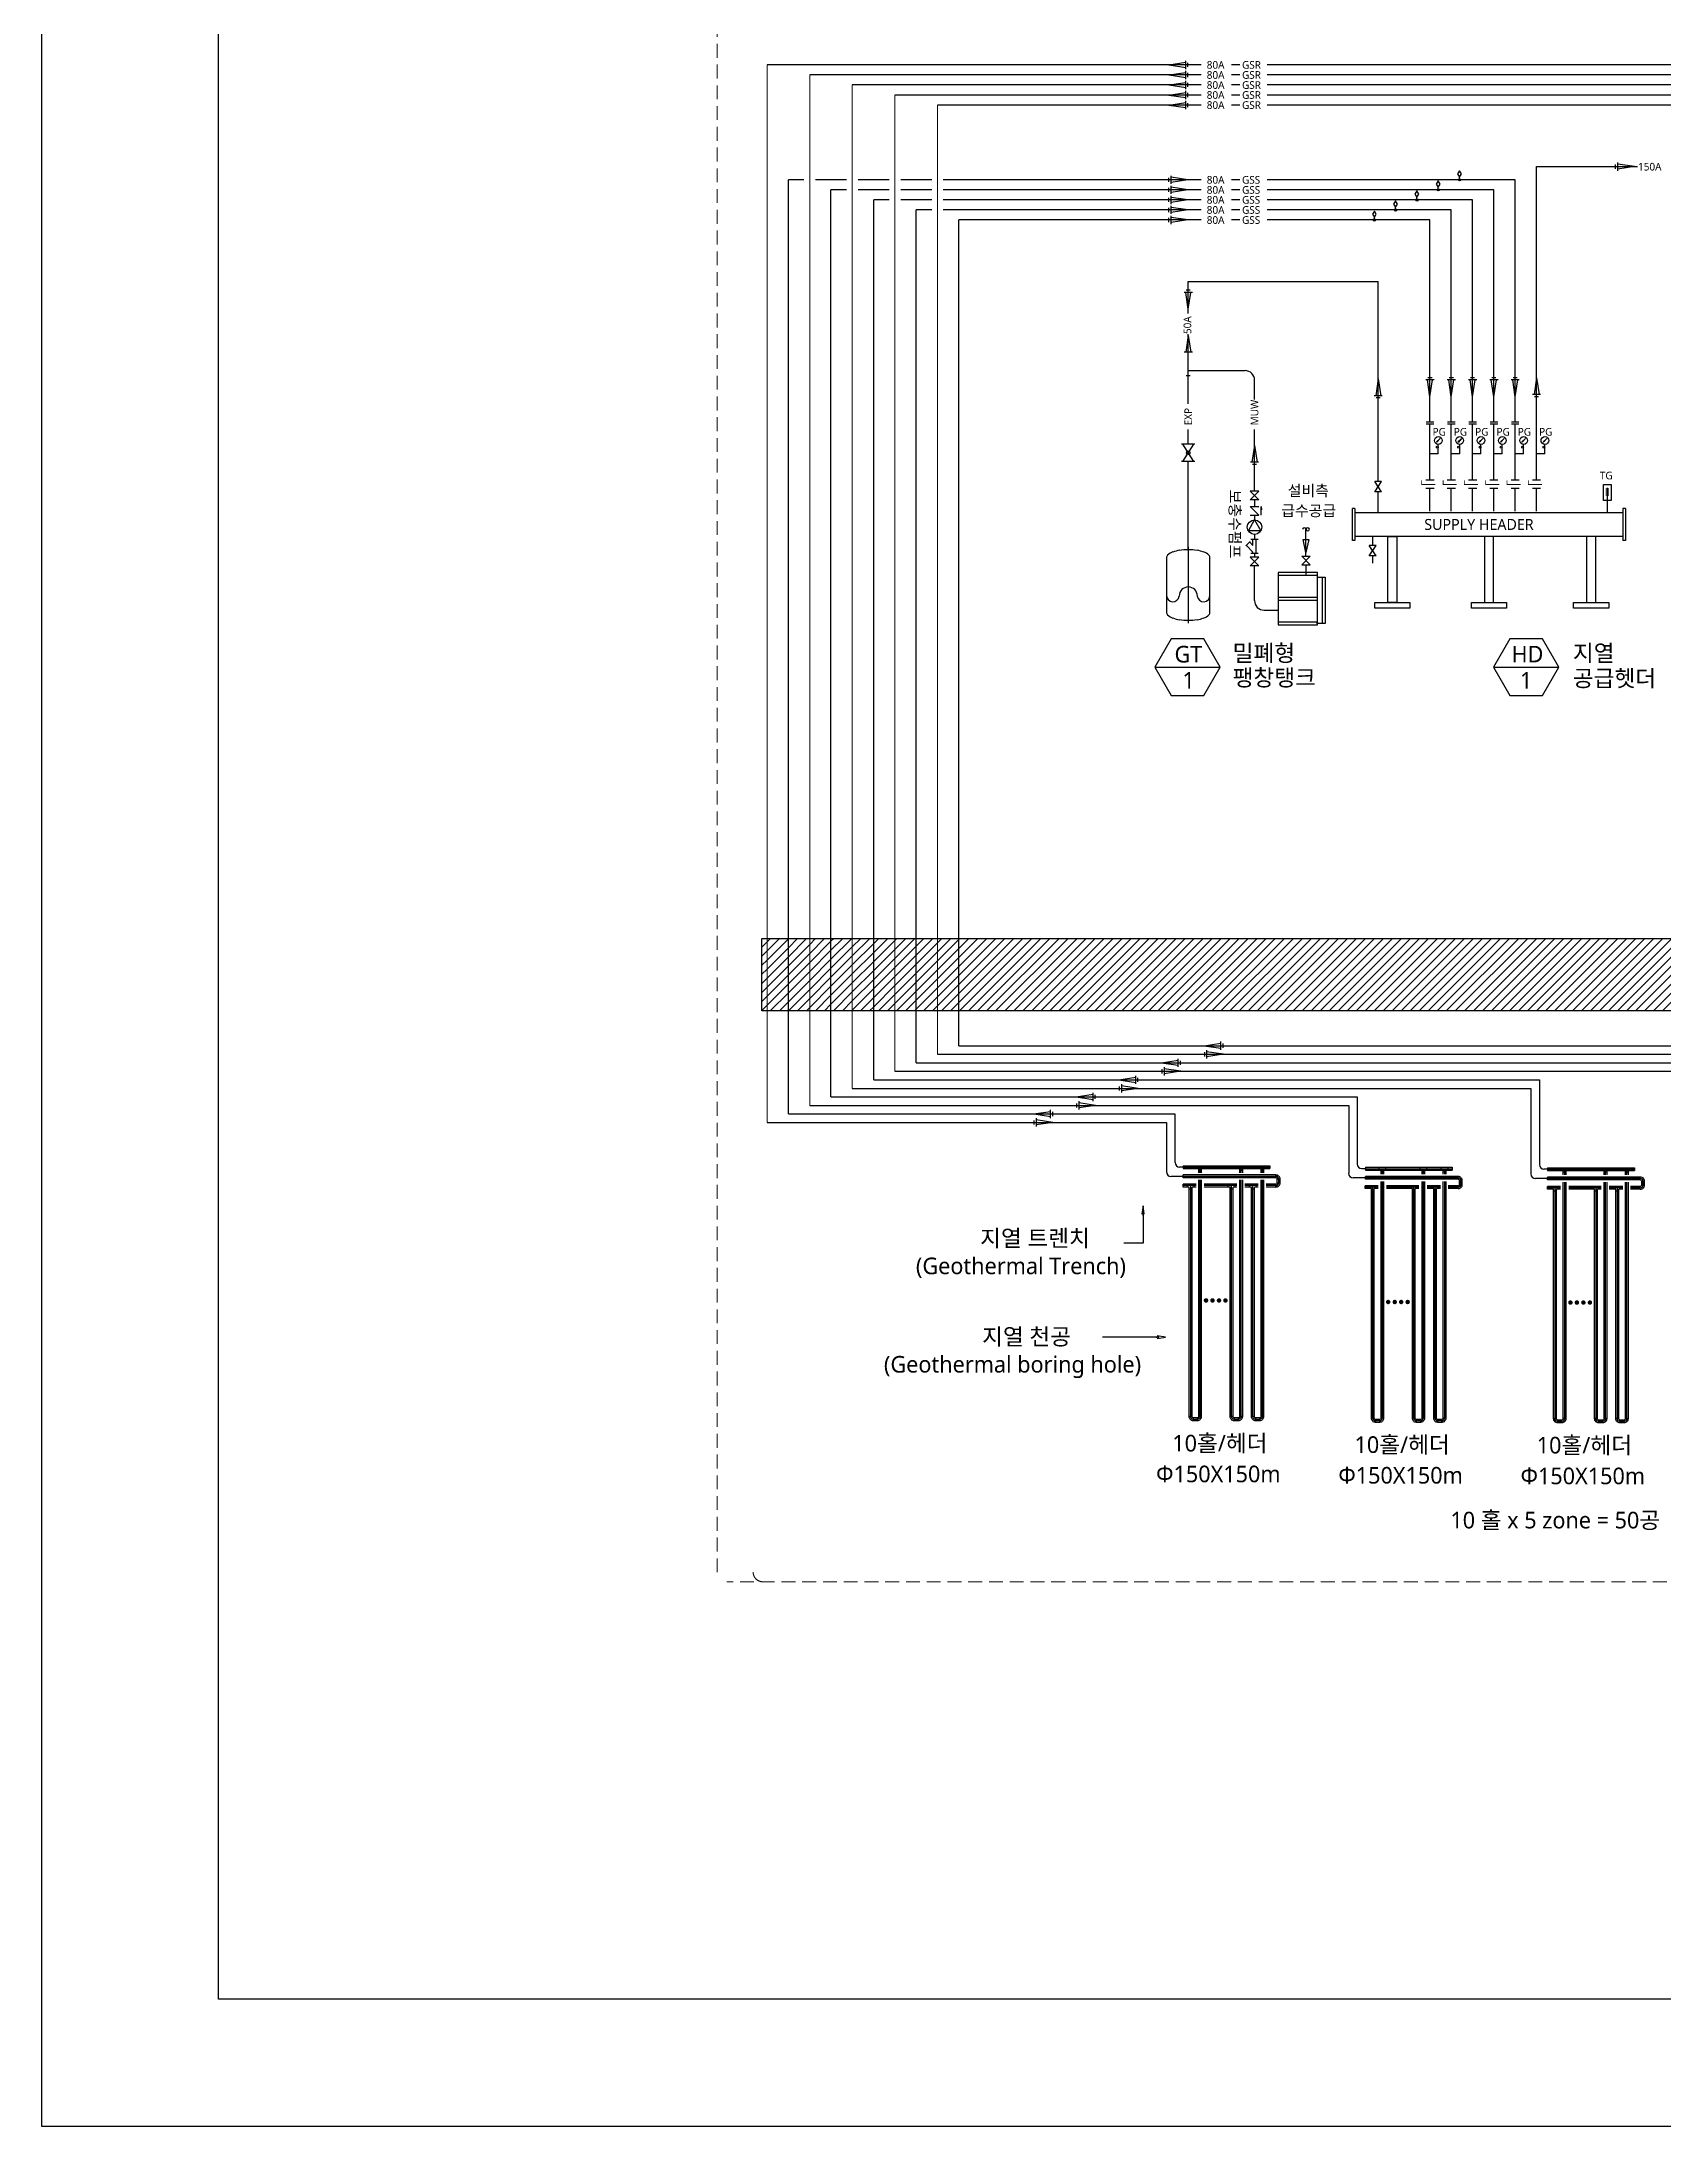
# Model space of a CAD drawing. Extents: x 1313754 to 1355799, y -3721404 to -3691707.
# Drawn here: x 1313754 to 1328409, y -3721404 to -3702564 of the extents above; entities that cross this region are included whole.
import ezdxf
from ezdxf.enums import TextEntityAlignment as Align

# ---------------------------------------------------------------- set-up
doc = ezdxf.new("R2010")
doc.units = 0
doc.header["$LTSCALE"] = 500
doc.linetypes.add('HIDDEN', pattern=[0.375, 0.25, -0.125])
doc.layers.get('0').update_dxf_attribs({"linetype": 'CONTINUOUS'})
doc.layers.add('AM_8', color=5, linetype='CONTINUOUS', lineweight=25)
doc.layers.add('GWR', color=6, linetype='CONTINUOUS')
doc.layers.add('지열', color=255, linetype='CONTINUOUS')
doc.styles.add('본문', font='malgun.ttf')
pattern_1 = [(45, (-11042172.757, -4819663.39), (-40.7293506, 40.7293506), [])]

msp = doc.modelspace()

# ---------------------------------------------------------------- hatches: boundary and pattern name
at = {"layer": 'AM_8', "ltscale": 0.5}
h = msp.add_hatch(dxfattribs=at)
h.set_pattern_fill('ANSI31', color=1, scale=18.141732, style=0)
h.set_pattern_definition(pattern_1)
h.paths.add_polyline_path([(1320310, -3711323), (1320310, -3710669), (1320262, -3710669), (1320262, -3711323)])
h = msp.add_hatch(dxfattribs=at)
h.set_pattern_fill('ANSI31', color=1, scale=18.141732, style=0)
h.set_pattern_definition(pattern_1)
h.paths.add_polyline_path([(1320502, -3710669), (1320310, -3710669), (1320310, -3711323), (1320502, -3711323)])
h = msp.add_hatch(dxfattribs=at)
h.set_pattern_fill('ANSI31', color=1, scale=18.141732, style=0)
h.set_pattern_definition(pattern_1)
h.paths.add_polyline_path([(1320502, -3711323), (1320695, -3711323), (1320695, -3710669), (1320502, -3710669), (1320502, -3710915)])
h = msp.add_hatch(dxfattribs=at)
h.set_pattern_fill('ANSI31', color=1, scale=18.141732, style=0)
h.set_pattern_definition(pattern_1)
h.paths.add_polyline_path([(1320695, -3711323), (1320887, -3711323), (1320887, -3710669), (1320695, -3710669), (1320695, -3711022)])
h = msp.add_hatch(dxfattribs=at)
h.set_pattern_fill('ANSI31', color=1, scale=18.141732, style=0)
h.set_pattern_definition(pattern_1)
h.paths.add_polyline_path([(1320887, -3711323), (1321080, -3711323), (1321080, -3710669), (1320887, -3710669), (1320887, -3710933)])
h = msp.add_hatch(dxfattribs=at)
h.set_pattern_fill('ANSI31', color=1, scale=18.141732, style=0)
h.set_pattern_definition(pattern_1)
h.paths.add_polyline_path([(1321273, -3710669), (1321080, -3710669), (1321080, -3711323), (1321273, -3711323), (1321273, -3711094)])
h = msp.add_hatch(dxfattribs=at)
h.set_pattern_fill('ANSI31', color=1, scale=18.141732, style=0)
h.set_pattern_definition(pattern_1)
h.paths.add_polyline_path([(1321273, -3711323), (1321465, -3711323), (1321465, -3710669), (1321273, -3710669), (1321273, -3710843)])
h = msp.add_hatch(dxfattribs=at)
h.set_pattern_fill('ANSI31', color=1, scale=18.141732, style=0)
h.set_pattern_definition(pattern_1)
h.paths.add_polyline_path([(1321658, -3711323), (1321658, -3710669), (1321465, -3710669), (1321465, -3711323)])
h = msp.add_hatch(dxfattribs=at)
h.set_pattern_fill('ANSI31', color=1, scale=18.141732, style=0)
h.set_pattern_definition(pattern_1)
h.paths.add_polyline_path([(1321658, -3711323), (1321850, -3711323), (1321850, -3710669), (1321658, -3710669), (1321658, -3711049)])
h = msp.add_hatch(dxfattribs=at)
h.set_pattern_fill('ANSI31', color=1, scale=18.141732, style=0)
h.set_pattern_definition(pattern_1)
h.paths.add_polyline_path([(1322043, -3710669), (1321850, -3710669), (1321850, -3711323), (1322043, -3711323), (1322043, -3711022)])
h = msp.add_hatch(dxfattribs=at)
h.set_pattern_fill('ANSI31', color=1, scale=18.141732, style=0)
h.set_pattern_definition(pattern_1)
h.paths.add_polyline_path([(1333643, -3710669), (1322043, -3710669), (1322043, -3711323), (1333643, -3711323)])
at = {"layer": '지열'}
h = msp.add_hatch(color=1, dxfattribs=at)
edge = h.paths.add_edge_path()
edge.add_arc((1326376, -3703903), 9.95, 0, 360)
h = msp.add_hatch(color=1, dxfattribs=at)
edge = h.paths.add_edge_path()
edge.add_arc((1326568, -3703812), 9.95, 0, 360)
h = msp.add_hatch(color=1, dxfattribs=at)
edge = h.paths.add_edge_path()
edge.add_arc((1325990, -3704084), 9.95, 0, 360)
h = msp.add_hatch(color=1, dxfattribs=at)
edge = h.paths.add_edge_path()
edge.add_arc((1326183, -3703994), 9.95, 0, 360)
h = msp.add_hatch(color=1, dxfattribs=at)
edge = h.paths.add_edge_path()
edge.add_arc((1325798, -3704175), 9.95, 0, 360)

# ---------------------------------------------------------------- linework, layer by layer
at = {"ltscale": 2}
for points in [[(1313754, -3691707), (1355799, -3691707), (1355799, -3721404), (1313754, -3721404)], [(1315352, -3692759), (1354698, -3692759), (1354698, -3720256), (1315352, -3720256)]]:
    msp.add_lwpolyline(points, close=True, dxfattribs=at)
at = {"layer": 'GWR', "color": 1, "ltscale": 0.5}
msp.add_lwpolyline([(1320262, -3710669), (1333643, -3710669), (1333643, -3711323), (1320262, -3711323)], close=True, dxfattribs=at)
at = {"layer": '지열', "color": 1, "linetype": 'HIDDEN', "lineweight": 9}
for p, q in [((1319859, -3716396), (1319859, -3701334)), ((1339128, -3716482), (1319945, -3716482))]:
    msp.add_line(p, q, dxfattribs=at)
at = {"layer": '지열', "color": 1, "lineweight": 9}
for p, q in [((1320310, -3712331), (1320310, -3702773)), ((1324583, -3702773), (1324507, -3702773)), ((1320695, -3712177), (1320695, -3702864)), ((1321080, -3712023), (1321080, -3702955)), ((1324507, -3702864), (1324583, -3702864)), ((1324583, -3702955), (1324507, -3702955)), ((1321465, -3711869), (1321465, -3703046)), ((1321850, -3711715), (1321850, -3703136)), ((1324583, -3703046), (1324507, -3703046)), ((1324507, -3703136), (1324583, -3703136))]:
    msp.add_line(p, q, dxfattribs=at)
at = {"layer": '지열', "color": 1}
for p, q in [((1323955, -3702773), (1320310, -3702773)), ((1323941, -3702773), (1324093, -3702750)), ((1323941, -3702773), (1324093, -3702796)), ((1324234, -3702773), (1323955, -3702773)), ((1324093, -3702811), (1324093, -3702736)), ((1324113, -3702792), (1324113, -3702755)), ((1324583, -3702773), (1324507, -3702773)), ((1329964, -3702773), (1324830, -3702773)), ((1323955, -3702864), (1320695, -3702864)), ((1323955, -3702955), (1321080, -3702955)), ((1323941, -3702864), (1324093, -3702841)), ((1323941, -3702864), (1324093, -3702887)), ((1323941, -3702955), (1324093, -3702932)), ((1323941, -3702955), (1324093, -3702978)), ((1324234, -3702864), (1323955, -3702864)), ((1324234, -3702955), (1323955, -3702955)), ((1324093, -3702901), (1324093, -3702827)), ((1324093, -3702992), (1324093, -3702918)), ((1324113, -3702883), (1324113, -3702846)), ((1324113, -3702973), (1324113, -3702936)), ((1324583, -3702864), (1324507, -3702864)), ((1324583, -3702955), (1324507, -3702955)), ((1329771, -3702864), (1324830, -3702864)), ((1329578, -3702955), (1324830, -3702955)), ((1323955, -3703046), (1321465, -3703046)), ((1323955, -3703136), (1321850, -3703136)), ((1323941, -3703046), (1324093, -3703023)), ((1323941, -3703046), (1324093, -3703069)), ((1323941, -3703136), (1324093, -3703113)), ((1323941, -3703136), (1324093, -3703159)), ((1324234, -3703046), (1323955, -3703046)), ((1324234, -3703136), (1323955, -3703136)), ((1324093, -3703083), (1324093, -3703008)), ((1324093, -3703173), (1324093, -3703099)), ((1324113, -3703064), (1324113, -3703027)), ((1324113, -3703155), (1324113, -3703118)), ((1324583, -3703046), (1324507, -3703046)), ((1324583, -3703136), (1324507, -3703136)), ((1329386, -3703046), (1324830, -3703046)), ((1329193, -3703136), (1324830, -3703136)), ((1326568, -3703731), (1326550, -3703759)), ((1326586, -3703759), (1326568, -3703731)), ((1327264, -3706000), (1327264, -3703693)), ((1327264, -3703693), (1328175, -3703693)), ((1327977, -3703712), (1327977, -3703674)), ((1327997, -3703730), (1327997, -3703656)), ((1328149, -3703693), (1327997, -3703670)), ((1328149, -3703693), (1327997, -3703716)), ((1320502, -3712254), (1320502, -3703812)), ((1320643, -3703812), (1320502, -3703812)), ((1321028, -3703812), (1320747, -3703812)), ((1320887, -3712100), (1320887, -3703903)), ((1321028, -3703903), (1320887, -3703903)), ((1321414, -3703812), (1321132, -3703812)), ((1321414, -3703903), (1321132, -3703903)), ((1321799, -3703812), (1321517, -3703812)), ((1321799, -3703903), (1321517, -3703903)), ((1322184, -3703812), (1321902, -3703812)), ((1322184, -3703903), (1321902, -3703903)), ((1323703, -3703812), (1322184, -3703812)), ((1323703, -3703903), (1322184, -3703903)), ((1323955, -3703812), (1323703, -3703812)), ((1323955, -3703903), (1323703, -3703903)), ((1323941, -3703831), (1323941, -3703793)), ((1323941, -3703921), (1323941, -3703884)), ((1324234, -3703812), (1323955, -3703812)), ((1324234, -3703903), (1323955, -3703903)), ((1323961, -3703849), (1323961, -3703775)), ((1324113, -3703812), (1323961, -3703789)), ((1324113, -3703812), (1323961, -3703835)), ((1323961, -3703940), (1323961, -3703866)), ((1324113, -3703903), (1323961, -3703880)), ((1324113, -3703903), (1323961, -3703926)), ((1324583, -3703812), (1324507, -3703812)), ((1324583, -3703812), (1324507, -3703812)), ((1324583, -3703903), (1324507, -3703903)), ((1324583, -3703903), (1324507, -3703903)), ((1327071, -3703812), (1324830, -3703812)), ((1326878, -3703903), (1324830, -3703903)), ((1326183, -3703912), (1326165, -3703941)), ((1326201, -3703941), (1326183, -3703912)), ((1326376, -3703822), (1326358, -3703850)), ((1326358, -3703850), (1326376, -3703878)), ((1326393, -3703850), (1326376, -3703822)), ((1326376, -3703878), (1326393, -3703850)), ((1326376, -3703903), (1326376, -3703878)), ((1326550, -3703759), (1326568, -3703788)), ((1326568, -3703788), (1326586, -3703759)), ((1326568, -3703812), (1326568, -3703788)), ((1326878, -3706000), (1326878, -3703903)), ((1327071, -3706000), (1327071, -3703812)), ((1321273, -3711946), (1321273, -3703994)), ((1321414, -3703994), (1321273, -3703994)), ((1321799, -3703994), (1321517, -3703994)), ((1321658, -3711792), (1321658, -3704084)), ((1321799, -3704084), (1321658, -3704084)), ((1322184, -3703994), (1321902, -3703994)), ((1322184, -3704084), (1321902, -3704084)), ((1323703, -3703994), (1322184, -3703994)), ((1323703, -3704084), (1322184, -3704084)), ((1323955, -3703994), (1323703, -3703994)), ((1323955, -3704084), (1323703, -3704084)), ((1323941, -3704012), (1323941, -3703975)), ((1323941, -3704103), (1323941, -3704066)), ((1324234, -3703994), (1323955, -3703994)), ((1324234, -3704084), (1323955, -3704084)), ((1323961, -3704031), (1323961, -3703956)), ((1324113, -3703994), (1323961, -3703971)), ((1324113, -3703994), (1323961, -3704017)), ((1323961, -3704121), (1323961, -3704047)), ((1324113, -3704084), (1323961, -3704061)), ((1324113, -3704084), (1323961, -3704107)), ((1324583, -3703994), (1324507, -3703994)), ((1324583, -3703994), (1324507, -3703994)), ((1324583, -3704084), (1324507, -3704084)), ((1324583, -3704084), (1324507, -3704084)), ((1326686, -3703994), (1324830, -3703994)), ((1326493, -3704084), (1324830, -3704084)), ((1325798, -3704094), (1325780, -3704122)), ((1325780, -3704122), (1325798, -3704150)), ((1325815, -3704122), (1325798, -3704094)), ((1325798, -3704150), (1325815, -3704122)), ((1325990, -3704003), (1325972, -3704031)), ((1325972, -3704031), (1325990, -3704060)), ((1326008, -3704031), (1325990, -3704003)), ((1325990, -3704060), (1326008, -3704031)), ((1325990, -3704084), (1325990, -3704060)), ((1326165, -3703941), (1326183, -3703969)), ((1326183, -3703969), (1326201, -3703941)), ((1326183, -3703994), (1326183, -3703969)), ((1326493, -3706000), (1326493, -3704084)), ((1326686, -3706000), (1326686, -3703994)), ((1322184, -3704175), (1322043, -3704175)), ((1322043, -3711638), (1322043, -3704175)), ((1323703, -3704175), (1322184, -3704175)), ((1323955, -3704175), (1323703, -3704175)), ((1323941, -3704194), (1323941, -3704156)), ((1324234, -3704175, 0), (1323955, -3704175, 0)), ((1323961, -3704212), (1323961, -3704138)), ((1324113, -3704175), (1323961, -3704152)), ((1324113, -3704175), (1323961, -3704198)), ((1324583, -3704175, 0), (1324507, -3704175, 0)), ((1324583, -3704175), (1324507, -3704175)), ((1326300, -3704175), (1324830, -3704175)), ((1325798, -3704175), (1325798, -3704150)), ((1326300, -3706000), (1326300, -3704175)), ((1324153, -3704829), (1324078, -3704829)), ((1324116, -3704981), (1324093, -3704829)), ((1324134, -3704809), (1324097, -3704809)), ((1324116, -3705020), (1324116, -3704730)), ((1324116, -3704730), (1325833, -3704730)), ((1324116, -3704981), (1324139, -3704829)), ((1325833, -3706538), (1325833, -3704730)), ((1324116, -3705218), (1324093, -3705370)), ((1324116, -3705838), (1324116, -3705208)), ((1324116, -3705218), (1324139, -3705370)), ((1324153, -3705370), (1324078, -3705370)), ((1324134, -3705585), (1324097, -3705585)), ((1324116, -3705536), (1324629, -3705536)), ((1324715, -3705798), (1324715, -3705623)), ((1325833, -3705611), (1325810, -3705763)), ((1325833, -3705611), (1325856, -3705763)), ((1326338, -3705621), (1326263, -3705621)), ((1326300, -3705773), (1326277, -3705621)), ((1326319, -3705601), (1326282, -3705601)), ((1326300, -3705773), (1326323, -3705621)), ((1326530, -3705621), (1326456, -3705621)), ((1326493, -3705773), (1326470, -3705621)), ((1326512, -3705601), (1326474, -3705601)), ((1326493, -3705773), (1326516, -3705621)), ((1326723, -3705621), (1326648, -3705621)), ((1326686, -3705773), (1326663, -3705621)), ((1326704, -3705601), (1326667, -3705601)), ((1326686, -3705773), (1326709, -3705621)), ((1326916, -3705621), (1326841, -3705621)), ((1326878, -3705773), (1326855, -3705621)), ((1326897, -3705601), (1326860, -3705601)), ((1326878, -3705773), (1326901, -3705621)), ((1327108, -3705621), (1327034, -3705621)), ((1327071, -3705773), (1327048, -3705621)), ((1327090, -3705601), (1327052, -3705601)), ((1327071, -3705773), (1327094, -3705621)), ((1327264, -3705601), (1327241, -3705753)), ((1327264, -3705601), (1327287, -3705753)), ((1325870, -3705763), (1325795, -3705763)), ((1325851, -3705783), (1325814, -3705783)), ((1327301, -3705753), (1327226, -3705753)), ((1327282, -3705773), (1327245, -3705773)), ((1326266, -3706000), (1326335, -3706000)), ((1326459, -3706000), (1326527, -3706000)), ((1326651, -3706000), (1326720, -3706000)), ((1326844, -3706000), (1326913, -3706000)), ((1327037, -3706000), (1327105, -3706000)), ((1327264, -3706528), (1327264, -3706000)), ((1324116, -3706201), (1324116, -3706070)), ((1324715, -3706626), (1324715, -3706070)), ((1326300, -3706528), (1326300, -3706017)), ((1326393, -3706151), (1326361, -3706180)), ((1326361, -3706180), (1326364, -3706184)), ((1326393, -3706151), (1326364, -3706184)), ((1326493, -3706528), (1326493, -3706017)), ((1326586, -3706151), (1326553, -3706180)), ((1326553, -3706180), (1326557, -3706184)), ((1326586, -3706151), (1326557, -3706184)), ((1326686, -3706528), (1326686, -3706017)), ((1326779, -3706151), (1326746, -3706180)), ((1326746, -3706180), (1326749, -3706184)), ((1326779, -3706151), (1326749, -3706184)), ((1326878, -3706528), (1326878, -3706017)), ((1326971, -3706151), (1326939, -3706180)), ((1326939, -3706180), (1326942, -3706184)), ((1326971, -3706151), (1326942, -3706184)), ((1327071, -3706528), (1327071, -3706017)), ((1327164, -3706151), (1327131, -3706180)), ((1327131, -3706180), (1327135, -3706184)), ((1327164, -3706151), (1327135, -3706184)), ((1327357, -3706151), (1327324, -3706180)), ((1327324, -3706180), (1327327, -3706184)), ((1327357, -3706151), (1327327, -3706184)), ((1324176, -3706201), (1324056, -3706201)), ((1324176, -3706357), (1324056, -3706357)), ((1324166, -3706357), (1324066, -3706201)), ((1324066, -3706357), (1324166, -3706201)), ((1324116, -3707154), (1324116, -3706357)), ((1324752, -3706364), (1324678, -3706364)), ((1324715, -3706212), (1324692, -3706364)), ((1324734, -3706384), (1324697, -3706384)), ((1324715, -3706212), (1324738, -3706364)), ((1326376, -3706290), (1326300, -3706290)), ((1326376, -3706290), (1326376, -3706203)), ((1326569, -3706290), (1326493, -3706290)), ((1326569, -3706290), (1326569, -3706203)), ((1326761, -3706290), (1326686, -3706290)), ((1326761, -3706290), (1326761, -3706203)), ((1326954, -3706290), (1326878, -3706290)), ((1326954, -3706290), (1326954, -3706203)), ((1327147, -3706290), (1327071, -3706290)), ((1327147, -3706290), (1327147, -3706203)), ((1327339, -3706290), (1327264, -3706290)), ((1327339, -3706290), (1327339, -3706203)), ((1325864, -3706538), (1325802, -3706538)), ((1325802, -3706631), (1325864, -3706538)), ((1325864, -3706631), (1325802, -3706538)), ((1326337, -3706528), (1326263, -3706528)), ((1326530, -3706528), (1326456, -3706528)), ((1326723, -3706528), (1326649, -3706528)), ((1326915, -3706528), (1326841, -3706528)), ((1327108, -3706528), (1327034, -3706528)), ((1327301, -3706528), (1327227, -3706528)), ((1324676, -3706704), (1324754, -3706626)), ((1324754, -3706626), (1324676, -3706626)), ((1324676, -3706626), (1324754, -3706704)), ((1324754, -3706704), (1324676, -3706704)), ((1324715, -3706665), (1324715, -3706665)), ((1324715, -3706704), (1324715, -3706764)), ((1325864, -3706631), (1325802, -3706631)), ((1325833, -3706819), (1325833, -3706631)), ((1326337, -3706602), (1326263, -3706602)), ((1326300, -3706808), (1326300, -3706602)), ((1326530, -3706602), (1326456, -3706602)), ((1326493, -3706808), (1326493, -3706602)), ((1326723, -3706602), (1326649, -3706602)), ((1326686, -3706808), (1326686, -3706602)), ((1326915, -3706602), (1326841, -3706602)), ((1326878, -3706808), (1326878, -3706602)), ((1327108, -3706602), (1327034, -3706602)), ((1327071, -3706808), (1327071, -3706602)), ((1327301, -3706602), (1327227, -3706602)), ((1327264, -3706808), (1327264, -3706602)), ((1327891, -3706606), (1327917, -3706606)), ((1327891, -3706623), (1327917, -3706623)), ((1327891, -3706640), (1327917, -3706640)), ((1327891, -3706658), (1327917, -3706658)), ((1327904, -3706710), (1327904, -3706596)), ((1327904, -3706819), (1327904, -3706710)), ((1324659, -3706984), (1324715, -3706886)), ((1324754, -3706843), (1324676, -3706764)), ((1324676, -3706764), (1324754, -3706764)), ((1324676, -3706843), (1324754, -3706843)), ((1324715, -3706843), (1324715, -3706886)), ((1324715, -3706886), (1324772, -3706984)), ((1324774, -3706843), (1324774, -3706764)), ((1324774, -3706764), (1324778, -3706794)), ((1324778, -3706794), (1324774, -3706794)), ((1325622, -3706783), (1325600, -3706783)), ((1325600, -3707071), (1325600, -3706783)), ((1325622, -3706783), (1325622, -3707071)), ((1325622, -3706819), (1328045, -3706819)), ((1328067, -3706783), (1328045, -3706783)), ((1328045, -3706783), (1328045, -3707071)), ((1328067, -3706783), (1328067, -3707071)), ((1324116, -3707130), (1324116, -3707818)), ((1324677, -3707082), (1324636, -3707121)), ((1324701, -3707176), (1324641, -3707116)), ((1324772, -3706984), (1324659, -3706984)), ((1324701, -3707116), (1324672, -3707087)), ((1324749, -3707062), (1324681, -3707062)), ((1324701, -3707116), (1324701, -3707062)), ((1324715, -3707016), (1324715, -3707062)), ((1324729, -3707188), (1324729, -3707062)), ((1325154, -3707062), (1325207, -3707062)), ((1325180, -3707181), (1325154, -3707062)), ((1325180, -3707212), (1325180, -3706971)), ((1325207, -3707062), (1325180, -3707181)), ((1325622, -3707071), (1325600, -3707071)), ((1328045, -3707035), (1325622, -3707035)), ((1325813, -3707117), (1325751, -3707117)), ((1325751, -3707210), (1325813, -3707117)), ((1325813, -3707210), (1325751, -3707117)), ((1325782, -3707035), (1325782, -3707117)), ((1328067, -3707071), (1328045, -3707071)), ((1323919, -3707228), (1323919, -3707642)), ((1324312, -3707720), (1324312, -3707228)), ((1324676, -3707301), (1324754, -3707222)), ((1324754, -3707222), (1324676, -3707222)), ((1324676, -3707222), (1324754, -3707301)), ((1324754, -3707301), (1324676, -3707301)), ((1324749, -3707188), (1324681, -3707188)), ((1324701, -3707188), (1324701, -3707176)), ((1324715, -3707188), (1324715, -3707222)), ((1324715, -3707615), (1324715, -3707301)), ((1325141, -3707212), (1325219, -3707212)), ((1325219, -3707212), (1325141, -3707291)), ((1325219, -3707291), (1325141, -3707212)), ((1325141, -3707291), (1325219, -3707291)), ((1325180, -3707291), (1325180, -3707388)), ((1325813, -3707210), (1325751, -3707210)), ((1325782, -3707210), (1325782, -3707276)), ((1324930, -3707362), (1324930, -3707833)), ((1325285, -3707362), (1324930, -3707362)), ((1325285, -3707388), (1324930, -3707388)), ((1325278, -3707402), (1325353, -3707402)), ((1325285, -3707833), (1325285, -3707362)), ((1325327, -3707402), (1325327, -3707822)), ((1325353, -3707402), (1325353, -3707822)), ((1323919, -3707617), (1323919, -3707720)), ((1324801, -3707701), (1324930, -3707701)), ((1324930, -3707584), (1325285, -3707584)), ((1324930, -3707611), (1325285, -3707611)), ((1324930, -3707807), (1325285, -3707807)), ((1324930, -3707833), (1325285, -3707833)), ((1325353, -3707822), (1325276, -3707822)), ((1322043, -3711638), (1330583, -3711638)), ((1324259, -3711638), (1324411, -3711615)), ((1324259, -3711638), (1324411, -3711661)), ((1324411, -3711675), (1324411, -3711601)), ((1324431, -3711657), (1324431, -3711619)), ((1321658, -3711792), (1328936, -3711792)), ((1321850, -3711715), (1330506, -3711715)), ((1323874, -3711792), (1324026, -3711769)), ((1323874, -3711792), (1324026, -3711815)), ((1323877, -3711850), (1323877, -3711888)), ((1323897, -3711832), (1323897, -3711906)), ((1324049, -3711869), (1323897, -3711846)), ((1324026, -3711829), (1324026, -3711755)), ((1324046, -3711811), (1324046, -3711773)), ((1324262, -3711696), (1324262, -3711734)), ((1324282, -3711678), (1324282, -3711752)), ((1324434, -3711715), (1324282, -3711692)), ((1324434, -3711715), (1324282, -3711738)), ((1321080, -3712023), (1327212, -3712023)), ((1321273, -3711946), (1327289, -3711946)), ((1321465, -3711869), (1328859, -3711869)), ((1323489, -3711946), (1323641, -3711923)), ((1323489, -3711946), (1323641, -3711969)), ((1323491, -3712005), (1323491, -3712042)), ((1323512, -3711986), (1323512, -3712061)), ((1323663, -3712023), (1323512, -3712000)), ((1323663, -3712023), (1323512, -3712046)), ((1323641, -3711983), (1323641, -3711909)), ((1323661, -3711965), (1323661, -3711928)), ((1324049, -3711869), (1323897, -3711892)), ((1327212, -3712023), (1327212, -3712796)), ((1327289, -3711946), (1327289, -3712712)), ((1320695, -3712177), (1325566, -3712177)), ((1320887, -3712100), (1325643, -3712100)), ((1323104, -3712100), (1323256, -3712077)), ((1323104, -3712100), (1323256, -3712123)), ((1323106, -3712159), (1323106, -3712196)), ((1323126, -3712140), (1323126, -3712215)), ((1323278, -3712177), (1323126, -3712154)), ((1323278, -3712177), (1323126, -3712200)), ((1323256, -3712138), (1323256, -3712063)), ((1323276, -3712119), (1323276, -3712082)), ((1325566, -3712177), (1325566, -3712791)), ((1325643, -3712100), (1325643, -3712707)), ((1320502, -3712254), (1323996, -3712254)), ((1322719, -3712254), (1322870, -3712231)), ((1323919, -3712331), (1323919, -3712777)), ((1323996, -3712254), (1323996, -3712693)), ((1324070, -3712735), (1324038, -3712735)), ((1324070, -3712722), (1324854, -3712722)), ((1324070, -3712722), (1324070, -3712748)), ((1324070, -3712735), (1324854, -3712735)), ((1324070, -3712748), (1324854, -3712748)), ((1324191, -3712722), (1324191, -3712748)), ((1324209, -3712748), (1324209, -3712786)), ((1324234, -3712766), (1324209, -3712766)), ((1324222, -3712735), (1324222, -3712786)), ((1324234, -3712748), (1324234, -3712786)), ((1324252, -3712722), (1324252, -3712748)), ((1324561, -3712722), (1324561, -3712748)), ((1324579, -3712748), (1324579, -3712786)), ((1324605, -3712766), (1324579, -3712766)), ((1324592, -3712735), (1324592, -3712786)), ((1324605, -3712748), (1324605, -3712786)), ((1324623, -3712722), (1324623, -3712748)), ((1324754, -3712722), (1324754, -3712748)), ((1324772, -3712748), (1324772, -3712786)), ((1324797, -3712766), (1324772, -3712766)), ((1324785, -3712735), (1324785, -3712786)), ((1324797, -3712748), (1324797, -3712786)), ((1324815, -3712722), (1324815, -3712748)), ((1324854, -3712722), (1324854, -3712748)), ((1325717, -3712749), (1325684, -3712749)), ((1325717, -3712736), (1326501, -3712736)), ((1325717, -3712736), (1325717, -3712762)), ((1325717, -3712749), (1326501, -3712749)), ((1325717, -3712762), (1326501, -3712762)), ((1325837, -3712736), (1325837, -3712762)), ((1325855, -3712762), (1325855, -3712800)), ((1325881, -3712780), (1325855, -3712780)), ((1325868, -3712749), (1325868, -3712800)), ((1325881, -3712762), (1325881, -3712800)), ((1325899, -3712736), (1325899, -3712762)), ((1326208, -3712736), (1326208, -3712762)), ((1326226, -3712762), (1326226, -3712800)), ((1326251, -3712780), (1326226, -3712780)), ((1326239, -3712749), (1326239, -3712800)), ((1326251, -3712762), (1326251, -3712800)), ((1326269, -3712736), (1326269, -3712762)), ((1326400, -3712736), (1326400, -3712762)), ((1326418, -3712762), (1326418, -3712800)), ((1326444, -3712780), (1326418, -3712780)), ((1326431, -3712749), (1326431, -3712800)), ((1326444, -3712762), (1326444, -3712800)), ((1326462, -3712736), (1326462, -3712762)), ((1326501, -3712736), (1326501, -3712762)), ((1327364, -3712754), (1327331, -3712754)), ((1327364, -3712741), (1328148, -3712741)), ((1327364, -3712741), (1327364, -3712767)), ((1327364, -3712754), (1328148, -3712754)), ((1327364, -3712767), (1328148, -3712767)), ((1327484, -3712741), (1327484, -3712767)), ((1327502, -3712767), (1327502, -3712805)), ((1327528, -3712785), (1327502, -3712785)), ((1327515, -3712754), (1327515, -3712805)), ((1327528, -3712767), (1327528, -3712805)), ((1327546, -3712741), (1327546, -3712767)), ((1327855, -3712741), (1327855, -3712767)), ((1327873, -3712767), (1327873, -3712805)), ((1327898, -3712785), (1327873, -3712785)), ((1327885, -3712754), (1327885, -3712805)), ((1327898, -3712767), (1327898, -3712805)), ((1327916, -3712741), (1327916, -3712767)), ((1328047, -3712741), (1328047, -3712767)), ((1328065, -3712767), (1328065, -3712805)), ((1328091, -3712785), (1328065, -3712785)), ((1328078, -3712754), (1328078, -3712805)), ((1328091, -3712767), (1328091, -3712805)), ((1328109, -3712741), (1328109, -3712767)), ((1328148, -3712741), (1328148, -3712767)), ((1324070, -3712819), (1323961, -3712819)), ((1324187, -3712890), (1324069, -3712890)), ((1324069, -3712915), (1324069, -3712890)), ((1324187, -3712902), (1324069, -3712902)), ((1324125, -3712915), (1324069, -3712915)), ((1324908, -3712806), (1324070, -3712806)), ((1324070, -3712831), (1324070, -3712806)), ((1324908, -3712819), (1324070, -3712819)), ((1324908, -3712831), (1324070, -3712831)), ((1324107, -3712915), (1324107, -3712890)), ((1324125, -3714989), (1324125, -3712915)), ((1324151, -3712933), (1324125, -3712933)), ((1324138, -3714989), (1324138, -3712902)), ((1324151, -3714989), (1324151, -3712915)), ((1324187, -3712915), (1324151, -3712915)), ((1324169, -3712915), (1324169, -3712890)), ((1324209, -3712851), (1324209, -3714989)), ((1324222, -3712851), (1324222, -3714989)), ((1324234, -3712851), (1324234, -3714989)), ((1324555, -3712890), (1324261, -3712890)), ((1324555, -3712902), (1324261, -3712902)), ((1324495, -3712915), (1324261, -3712915)), ((1324477, -3712915), (1324477, -3712890)), ((1324495, -3714989), (1324495, -3712915)), ((1324521, -3712933), (1324495, -3712933)), ((1324508, -3714989), (1324508, -3712902)), ((1324521, -3714989), (1324521, -3712915)), ((1324555, -3712915), (1324521, -3712915)), ((1324539, -3712915), (1324539, -3712890)), ((1324579, -3712851), (1324579, -3714989)), ((1324592, -3712851), (1324592, -3714989)), ((1324605, -3712851), (1324605, -3714989)), ((1324749, -3712890), (1324628, -3712890)), ((1324749, -3712902), (1324628, -3712902)), ((1324688, -3712915), (1324628, -3712915)), ((1324670, -3712915), (1324670, -3712890)), ((1324688, -3714989), (1324688, -3712915)), ((1324714, -3712933), (1324688, -3712933)), ((1324701, -3714989), (1324701, -3712902)), ((1324714, -3714989), (1324714, -3712915)), ((1324749, -3712915), (1324714, -3712915)), ((1324732, -3712915), (1324732, -3712890)), ((1324772, -3712851), (1324772, -3714989)), ((1324785, -3712851), (1324785, -3714989)), ((1324797, -3712851), (1324797, -3714989)), ((1324908, -3712890), (1324819, -3712890)), ((1324908, -3712902), (1324819, -3712902)), ((1324908, -3712915), (1324819, -3712915)), ((1324908, -3712831), (1324908, -3712806)), ((1324908, -3712915), (1324908, -3712890)), ((1324921, -3712877), (1324921, -3712844)), ((1324946, -3712844), (1324921, -3712844)), ((1324921, -3712877), (1324946, -3712877)), ((1324934, -3712877), (1324934, -3712844)), ((1324946, -3712877), (1324946, -3712844)), ((1325717, -3712833), (1325607, -3712833)), ((1325833, -3712904), (1325715, -3712904)), ((1325715, -3712929), (1325715, -3712904)), ((1325833, -3712916), (1325715, -3712916)), ((1325772, -3712929), (1325715, -3712929)), ((1326554, -3712820), (1325717, -3712820)), ((1325717, -3712845), (1325717, -3712820)), ((1326554, -3712833), (1325717, -3712833)), ((1326554, -3712845), (1325717, -3712845)), ((1325754, -3712929), (1325754, -3712904)), ((1325772, -3715003), (1325772, -3712929)), ((1325797, -3712947), (1325772, -3712947)), ((1325784, -3715003), (1325784, -3712916)), ((1325797, -3715003), (1325797, -3712929)), ((1325833, -3712929), (1325797, -3712929)), ((1325815, -3712929), (1325815, -3712904)), ((1325855, -3712865), (1325855, -3715003)), ((1325868, -3712865), (1325868, -3715003)), ((1325881, -3712865), (1325881, -3715003)), ((1326201, -3712904), (1325908, -3712904)), ((1326201, -3712916), (1325908, -3712916)), ((1326142, -3712929), (1325908, -3712929)), ((1326124, -3712929), (1326124, -3712904)), ((1326142, -3715003), (1326142, -3712929)), ((1326168, -3712947), (1326142, -3712947)), ((1326155, -3715003), (1326155, -3712916)), ((1326168, -3715003), (1326168, -3712929)), ((1326201, -3712929), (1326168, -3712929)), ((1326186, -3712929), (1326186, -3712904)), ((1326226, -3712865), (1326226, -3715003)), ((1326239, -3712865), (1326239, -3715003)), ((1326251, -3712865), (1326251, -3715003)), ((1326396, -3712904), (1326274, -3712904)), ((1326396, -3712916), (1326274, -3712916)), ((1326334, -3712929), (1326274, -3712929)), ((1326317, -3712929), (1326317, -3712904)), ((1326334, -3715003), (1326334, -3712929)), ((1326360, -3712947), (1326334, -3712947)), ((1326347, -3715003), (1326347, -3712916)), ((1326360, -3715003), (1326360, -3712929)), ((1326396, -3712929), (1326360, -3712929)), ((1326378, -3712929), (1326378, -3712904)), ((1326418, -3712865), (1326418, -3715003)), ((1326431, -3712865), (1326431, -3715003)), ((1326444, -3712865), (1326444, -3715003)), ((1326554, -3712904), (1326466, -3712904)), ((1326554, -3712916), (1326466, -3712916)), ((1326554, -3712929), (1326466, -3712929)), ((1326554, -3712845), (1326554, -3712820)), ((1326554, -3712929), (1326554, -3712904)), ((1326567, -3712891), (1326567, -3712858)), ((1326593, -3712858), (1326567, -3712858)), ((1326567, -3712891), (1326593, -3712891)), ((1326580, -3712891), (1326580, -3712858)), ((1326593, -3712891), (1326593, -3712858)), ((1327364, -3712838), (1327254, -3712838)), ((1327480, -3712909), (1327362, -3712909)), ((1327362, -3712935), (1327362, -3712909)), ((1327480, -3712922), (1327362, -3712922)), ((1327418, -3712935), (1327362, -3712935)), ((1328201, -3712825), (1327364, -3712825)), ((1327364, -3712851), (1327364, -3712825)), ((1328201, -3712838), (1327364, -3712838)), ((1328201, -3712851), (1327364, -3712851)), ((1327400, -3712935), (1327400, -3712909)), ((1327418, -3715008), (1327418, -3712935)), ((1327444, -3712953), (1327418, -3712953)), ((1327431, -3715008), (1327431, -3712922)), ((1327444, -3715008), (1327444, -3712935)), ((1327480, -3712935), (1327444, -3712935)), ((1327462, -3712935), (1327462, -3712909)), ((1327502, -3712870), (1327502, -3715008)), ((1327515, -3712870), (1327515, -3715008)), ((1327528, -3712870), (1327528, -3715008)), ((1327848, -3712909), (1327555, -3712909)), ((1327848, -3712922), (1327555, -3712922)), ((1327789, -3712935), (1327555, -3712935)), ((1327771, -3712935), (1327771, -3712909)), ((1327789, -3715008), (1327789, -3712935)), ((1327814, -3712953), (1327789, -3712953)), ((1327802, -3715008), (1327802, -3712922)), ((1327814, -3715008), (1327814, -3712935)), ((1327848, -3712935), (1327814, -3712935)), ((1327832, -3712935), (1327832, -3712909)), ((1327873, -3712870), (1327873, -3715008)), ((1327885, -3712870), (1327885, -3715008)), ((1327898, -3712870), (1327898, -3715008)), ((1328043, -3712909), (1327921, -3712909)), ((1328043, -3712922), (1327921, -3712922)), ((1327981, -3712935), (1327921, -3712935)), ((1327963, -3712935), (1327963, -3712909)), ((1327981, -3715008), (1327981, -3712935)), ((1328007, -3712953), (1327981, -3712953)), ((1327994, -3715008), (1327994, -3712922)), ((1328007, -3715008), (1328007, -3712935)), ((1328043, -3712935), (1328007, -3712935)), ((1328025, -3712935), (1328025, -3712909)), ((1328065, -3712870), (1328065, -3715008)), ((1328078, -3712870), (1328078, -3715008)), ((1328091, -3712870), (1328091, -3715008)), ((1328201, -3712909), (1328113, -3712909)), ((1328201, -3712922), (1328113, -3712922)), ((1328201, -3712935), (1328113, -3712935)), ((1328201, -3712851), (1328201, -3712825)), ((1328201, -3712935), (1328201, -3712909)), ((1328214, -3712896), (1328214, -3712864)), ((1328240, -3712864), (1328214, -3712864)), ((1328214, -3712896), (1328240, -3712896)), ((1328227, -3712896), (1328227, -3712864)), ((1328240, -3712896), (1328240, -3712864)), ((1323708, -3713151), (1323708, -3713422)), ((1323708, -3713422), (1323534, -3713422)), ((1323844, -3714271), (1323340, -3714271)), ((1324151, -3714989), (1324125, -3714989)), ((1324196, -3715002), (1324163, -3715002)), ((1324163, -3715028), (1324163, -3715002)), ((1324196, -3715015), (1324163, -3715015)), ((1324196, -3715028), (1324163, -3715028)), ((1324196, -3715002), (1324196, -3715028)), ((1324234, -3714989), (1324209, -3714989)), ((1324521, -3714989), (1324495, -3714989)), ((1324566, -3715002), (1324534, -3715002)), ((1324534, -3715028), (1324534, -3715002)), ((1324566, -3715015), (1324534, -3715015)), ((1324566, -3715028), (1324534, -3715028)), ((1324566, -3715002), (1324566, -3715028)), ((1324605, -3714989), (1324579, -3714989)), ((1324714, -3714989), (1324688, -3714989)), ((1324759, -3715002), (1324726, -3715002)), ((1324726, -3715028), (1324726, -3715002)), ((1324759, -3715015), (1324726, -3715015)), ((1324759, -3715028), (1324726, -3715028)), ((1324759, -3715002), (1324759, -3715028)), ((1324797, -3714989), (1324772, -3714989)), ((1325797, -3715003), (1325772, -3715003)), ((1325843, -3715016), (1325810, -3715016)), ((1325810, -3715042), (1325810, -3715016)), ((1325843, -3715029), (1325810, -3715029)), ((1325843, -3715042), (1325810, -3715042)), ((1325843, -3715016), (1325843, -3715042)), ((1325881, -3715003), (1325855, -3715003)), ((1326168, -3715003), (1326142, -3715003)), ((1326213, -3715016), (1326180, -3715016)), ((1326180, -3715042), (1326180, -3715016)), ((1326213, -3715029), (1326180, -3715029)), ((1326213, -3715042), (1326180, -3715042)), ((1326213, -3715016), (1326213, -3715042)), ((1326251, -3715003), (1326226, -3715003)), ((1326360, -3715003), (1326334, -3715003)), ((1326405, -3715016), (1326373, -3715016)), ((1326373, -3715042), (1326373, -3715016)), ((1326405, -3715029), (1326373, -3715029)), ((1326405, -3715042), (1326373, -3715042)), ((1326405, -3715016), (1326405, -3715042)), ((1326444, -3715003), (1326418, -3715003)), ((1327444, -3715008), (1327418, -3715008)), ((1327489, -3715021), (1327457, -3715021)), ((1327457, -3715047), (1327457, -3715021)), ((1327489, -3715034), (1327457, -3715034)), ((1327489, -3715047), (1327457, -3715047)), ((1327489, -3715021), (1327489, -3715047)), ((1327528, -3715008), (1327502, -3715008)), ((1327814, -3715008), (1327789, -3715008)), ((1327860, -3715021), (1327827, -3715021)), ((1327827, -3715047), (1327827, -3715021)), ((1327860, -3715034), (1327827, -3715034)), ((1327860, -3715047), (1327827, -3715047)), ((1327860, -3715021), (1327860, -3715047)), ((1327898, -3715008), (1327873, -3715008)), ((1328007, -3715008), (1327981, -3715008)), ((1328052, -3715021), (1328020, -3715021)), ((1328020, -3715047), (1328020, -3715021)), ((1328052, -3715034), (1328020, -3715034)), ((1328052, -3715047), (1328020, -3715047)), ((1328052, -3715021), (1328052, -3715047)), ((1328091, -3715008), (1328065, -3715008))]:
    msp.add_line(p, q, dxfattribs=at)
at = {"layer": '지열'}
for p, q in [((1326266, -3706017), (1326335, -3706017)), ((1326459, -3706017), (1326527, -3706017)), ((1326651, -3706017), (1326720, -3706017)), ((1326844, -3706017), (1326913, -3706017)), ((1327037, -3706017), (1327105, -3706017)), ((1323814, -3708217), (1324404, -3708217)), ((1326875, -3708217), (1327465, -3708217)), ((1322870, -3712292), (1322870, -3712217)), ((1320310, -3712331), (1323919, -3712331)), ((1322719, -3712254), (1322870, -3712277)), ((1322721, -3712313), (1322721, -3712350)), ((1322741, -3712294), (1322741, -3712369)), ((1322893, -3712331), (1322741, -3712308)), ((1322893, -3712331), (1322741, -3712354)), ((1322891, -3712273), (1322891, -3712236))]:
    msp.add_line(p, q, dxfattribs=at)
at = {"layer": '지열', "color": 1, "linetype": 'Continuous'}
for p, q in [((1323708, -3713085), (1323696, -3713160)), ((1323698, -3713151), (1323718, -3713151)), ((1323702, -3713165), (1323714, -3713165)), ((1323719, -3713160), (1323708, -3713085)), ((1323830, -3714265), (1323830, -3714277)), ((1323910, -3714271), (1323836, -3714260)), ((1323836, -3714283), (1323910, -3714271)), ((1323844, -3714261), (1323844, -3714281))]:
    msp.add_line(p, q, dxfattribs=at)
at = {"layer": '지열', "color": 1}
for points, const_width in [([(1326374, -3706168, 1), (1326378, -3706168, 1)], 4.34), ([(1326566, -3706168, 1), (1326571, -3706168, 1)], 4.34), ([(1326759, -3706168, 1), (1326763, -3706168, 1)], 4.34), ([(1326952, -3706168, 1), (1326956, -3706168, 1)], 4.34), ([(1327144, -3706168, 1), (1327149, -3706168, 1)], 4.34), ([(1327337, -3706168, 1), (1327341, -3706168, 1)], 4.34), ([(1324266, -3713940, 1), (1324287, -3713940, 1)], 20.1), ([(1324325, -3713940, 1), (1324345, -3713940, 1)], 20.1), ([(1324384, -3713940, 1), (1324404, -3713940, 1)], 20.1), ([(1324442, -3713940, 1), (1324462, -3713940, 1)], 20.1), ([(1325913, -3713954, 1), (1325933, -3713954, 1)], 20.1), ([(1325972, -3713954, 1), (1325992, -3713954, 1)], 20.1), ([(1326030, -3713954, 1), (1326050, -3713954, 1)], 20.1), ([(1326089, -3713954, 1), (1326109, -3713954, 1)], 20.1), ([(1327560, -3713959, 1), (1327580, -3713959, 1)], 20.1), ([(1327618, -3713959, 1), (1327639, -3713959, 1)], 20.1), ([(1327677, -3713959, 1), (1327697, -3713959, 1)], 20.1), ([(1327736, -3713959, 1), (1327756, -3713959, 1)], 20.1)]:
    msp.add_lwpolyline(points, format="xyb", close=True, dxfattribs=dict(at, const_width=const_width))
for points in [[(1327870, -3706566), (1327937, -3706566), (1327937, -3706710), (1327870, -3706710)], [(1325919, -3707035), (1326002, -3707035), (1326002, -3707631), (1325919, -3707631)], [(1326875, -3707035), (1326792, -3707035), (1326792, -3707631), (1326875, -3707631)], [(1327799, -3707035), (1327716, -3707035), (1327716, -3707631), (1327799, -3707631)], [(1325801, -3707631), (1326119, -3707631), (1326119, -3707684), (1325801, -3707684)], [(1326675, -3707631), (1326993, -3707631), (1326993, -3707684), (1326675, -3707684)], [(1327598, -3707631), (1327916, -3707631), (1327916, -3707684), (1327598, -3707684)]]:
    msp.add_lwpolyline(points, close=True, dxfattribs=at)
at = {"layer": '지열'}
for points in [[(1323961, -3707962), (1323814, -3708217), (1323961, -3708473), (1324257, -3708473), (1324404, -3708217), (1324257, -3707962)], [(1327023, -3707962), (1326875, -3708217), (1327023, -3708473), (1327318, -3708473), (1327465, -3708217), (1327318, -3707962)]]:
    msp.add_lwpolyline(points, close=True, dxfattribs=at)
at = {"layer": '지열', "color": 1}
for points in [[(1324946, -3712844), (1324946, -3712843, 0.414214), (1324909, -3712806), (1324908, -3712806)], [(1324934, -3712844), (1324934, -3712843, 0.414214), (1324909, -3712819), (1324908, -3712819)], [(1324921, -3712844), (1324921, -3712843, 0.414214), (1324909, -3712831), (1324908, -3712831)], [(1324908, -3712890), (1324909, -3712890, 0.414214), (1324921, -3712878), (1324921, -3712877)], [(1324908, -3712915), (1324909, -3712915, 0.414214), (1324946, -3712878), (1324946, -3712877)], [(1324908, -3712902), (1324909, -3712902, 0.414214), (1324934, -3712878), (1324934, -3712877)], [(1326593, -3712858), (1326593, -3712857, 0.414214), (1326556, -3712820), (1326554, -3712820)], [(1326580, -3712858), (1326580, -3712857, 0.414214), (1326556, -3712833), (1326554, -3712833)], [(1326567, -3712858), (1326567, -3712857, 0.414214), (1326556, -3712845), (1326554, -3712845)], [(1326554, -3712904), (1326556, -3712904, 0.414214), (1326567, -3712892), (1326567, -3712891)], [(1326554, -3712929), (1326556, -3712929, 0.414214), (1326593, -3712892), (1326593, -3712891)], [(1326554, -3712916), (1326556, -3712916, 0.414214), (1326580, -3712892), (1326580, -3712891)], [(1328240, -3712864), (1328240, -3712862, 0.414214), (1328203, -3712825), (1328201, -3712825)], [(1328227, -3712864), (1328227, -3712862, 0.414214), (1328203, -3712838), (1328201, -3712838)], [(1328214, -3712864), (1328214, -3712862, 0.414214), (1328203, -3712851), (1328201, -3712851)], [(1328201, -3712909), (1328203, -3712909, 0.414214), (1328214, -3712897), (1328214, -3712896)], [(1328201, -3712935), (1328203, -3712935, 0.414214), (1328240, -3712897), (1328240, -3712896)], [(1328201, -3712922), (1328203, -3712922, 0.414214), (1328227, -3712897), (1328227, -3712896)], [(1324163, -3715028), (1324162, -3715028, -0.414214), (1324125, -3714990), (1324125, -3714989)], [(1324163, -3715015), (1324162, -3715015, -0.414214), (1324138, -3714990), (1324138, -3714989)], [(1324163, -3715002), (1324162, -3715002, -0.414214), (1324151, -3714990), (1324151, -3714989)], [(1324209, -3714989), (1324209, -3714990, -0.414214), (1324197, -3715002), (1324196, -3715002)], [(1324234, -3714989), (1324234, -3714990, -0.414214), (1324197, -3715028), (1324196, -3715028)], [(1324222, -3714989), (1324222, -3714990, -0.414214), (1324197, -3715015), (1324196, -3715015)], [(1324534, -3715028), (1324532, -3715028, -0.414214), (1324495, -3714990), (1324495, -3714989)], [(1324534, -3715015), (1324532, -3715015, -0.414214), (1324508, -3714990), (1324508, -3714989)], [(1324534, -3715002), (1324532, -3715002, -0.414214), (1324521, -3714990), (1324521, -3714989)], [(1324579, -3714989), (1324579, -3714990, -0.414214), (1324568, -3715002), (1324566, -3715002)], [(1324605, -3714989), (1324605, -3714990, -0.414214), (1324568, -3715028), (1324566, -3715028)], [(1324592, -3714989), (1324592, -3714990, -0.414214), (1324568, -3715015), (1324566, -3715015)], [(1324726, -3715028), (1324725, -3715028, -0.414214), (1324688, -3714990), (1324688, -3714989)], [(1324726, -3715015), (1324725, -3715015, -0.414214), (1324701, -3714990), (1324701, -3714989)], [(1324726, -3715002), (1324725, -3715002, -0.414214), (1324714, -3714990), (1324714, -3714989)], [(1324772, -3714989), (1324772, -3714990, -0.414214), (1324760, -3715002), (1324759, -3715002)], [(1324797, -3714989), (1324797, -3714990, -0.414214), (1324760, -3715028), (1324759, -3715028)], [(1324785, -3714989), (1324785, -3714990, -0.414214), (1324760, -3715015), (1324759, -3715015)], [(1325810, -3715042), (1325809, -3715042, -0.414214), (1325772, -3715005), (1325772, -3715003)], [(1325810, -3715029), (1325809, -3715029, -0.414214), (1325784, -3715005), (1325784, -3715003)], [(1325810, -3715016), (1325809, -3715016, -0.414214), (1325797, -3715005), (1325797, -3715003)], [(1325855, -3715003), (1325855, -3715005, -0.414214), (1325844, -3715016), (1325843, -3715016)], [(1325881, -3715003), (1325881, -3715005, -0.414214), (1325844, -3715042), (1325843, -3715042)], [(1325868, -3715003), (1325868, -3715005, -0.414214), (1325844, -3715029), (1325843, -3715029)], [(1326180, -3715042), (1326179, -3715042, -0.414214), (1326142, -3715005), (1326142, -3715003)], [(1326180, -3715029), (1326179, -3715029, -0.414214), (1326155, -3715005), (1326155, -3715003)], [(1326180, -3715016), (1326179, -3715016, -0.414214), (1326168, -3715005), (1326168, -3715003)], [(1326226, -3715003), (1326226, -3715005, -0.414214), (1326214, -3715016), (1326213, -3715016)], [(1326251, -3715003), (1326251, -3715005, -0.414214), (1326214, -3715042), (1326213, -3715042)], [(1326239, -3715003), (1326239, -3715005, -0.414214), (1326214, -3715029), (1326213, -3715029)], [(1326373, -3715042), (1326372, -3715042, -0.414214), (1326334, -3715005), (1326334, -3715003)], [(1326373, -3715029), (1326372, -3715029, -0.414214), (1326347, -3715005), (1326347, -3715003)], [(1326373, -3715016), (1326372, -3715016, -0.414214), (1326360, -3715005), (1326360, -3715003)], [(1326418, -3715003), (1326418, -3715005, -0.414214), (1326407, -3715016), (1326405, -3715016)], [(1326444, -3715003), (1326444, -3715005, -0.414214), (1326407, -3715042), (1326405, -3715042)], [(1326431, -3715003), (1326431, -3715005, -0.414214), (1326407, -3715029), (1326405, -3715029)], [(1327457, -3715047), (1327456, -3715047, -0.414214), (1327418, -3715010), (1327418, -3715008)], [(1327457, -3715034), (1327456, -3715034, -0.414214), (1327431, -3715010), (1327431, -3715008)], [(1327457, -3715021), (1327456, -3715021, -0.414214), (1327444, -3715010), (1327444, -3715008)], [(1327502, -3715008), (1327502, -3715010, -0.414214), (1327491, -3715021), (1327489, -3715021)], [(1327528, -3715008), (1327528, -3715010, -0.414214), (1327491, -3715047), (1327489, -3715047)], [(1327515, -3715008), (1327515, -3715010, -0.414214), (1327491, -3715034), (1327489, -3715034)], [(1327827, -3715047), (1327826, -3715047, -0.414214), (1327789, -3715010), (1327789, -3715008)], [(1327827, -3715034), (1327826, -3715034, -0.414214), (1327802, -3715010), (1327802, -3715008)], [(1327827, -3715021), (1327826, -3715021, -0.414214), (1327814, -3715010), (1327814, -3715008)], [(1327873, -3715008), (1327873, -3715010, -0.414214), (1327861, -3715021), (1327860, -3715021)], [(1327898, -3715008), (1327898, -3715010, -0.414214), (1327861, -3715047), (1327860, -3715047)], [(1327885, -3715008), (1327885, -3715010, -0.414214), (1327861, -3715034), (1327860, -3715034)], [(1328020, -3715047), (1328019, -3715047, -0.414214), (1327981, -3715010), (1327981, -3715008)], [(1328020, -3715034), (1328019, -3715034, -0.414214), (1327994, -3715010), (1327994, -3715008)], [(1328020, -3715021), (1328019, -3715021, -0.414214), (1328007, -3715010), (1328007, -3715008)], [(1328065, -3715008), (1328065, -3715010, -0.414214), (1328054, -3715021), (1328052, -3715021)], [(1328091, -3715008), (1328091, -3715010, -0.414214), (1328054, -3715047), (1328052, -3715047)], [(1328078, -3715008), (1328078, -3715010, -0.414214), (1328054, -3715034), (1328052, -3715034)]]:
    msp.add_lwpolyline(points, format="xyb", dxfattribs=at)
for centre, radius in [((1326376, -3703903), 9.95), ((1326568, -3703812), 9.95), ((1325990, -3704084), 9.95), ((1326183, -3703994), 9.95), ((1325798, -3704175), 9.95), ((1326376, -3706168), 34.7), ((1326569, -3706168), 34.7), ((1326761, -3706168), 34.7), ((1326954, -3706168), 34.7), ((1327147, -3706168), 34.7), ((1327339, -3706168), 34.7), ((1324116, -3706279), 16.5), ((1326367, -3706229), 8.68), ((1326560, -3706229), 8.68), ((1326753, -3706229), 8.68), ((1326945, -3706229), 8.68), ((1327138, -3706229), 8.68), ((1327331, -3706229), 8.68), ((1324715, -3706951), 65.3)]:
    msp.add_circle(centre, radius, dxfattribs=at)
for centre, radius, start, end in [((1322236, -3703812), 51.7, 179.9977, 180.0023), ((1322236, -3703903), 51.7, 179.9977, 180.0023), ((1322236, -3703994), 51.7, 179.9981, 180.0019), ((1322236, -3704084), 51.7, 179.9987, 180.0013), ((1324629, -3705623), 86.2, 0, 90), ((1325165, -3706972), 15.8, 5.9427, 174.0573), ((1325196, -3706972), 15.8, 5.9427, 174.0573), ((1325196, -3706969), 15.8, 185.9427, 354.0573), ((1323951, -3707228), 31.5, 132.1555, 180), ((1324029, -3707314), 148, 110.556, 132.1555), ((1324081, -3707454), 297, 98.8292, 110.556), ((1324116, -3707678), 523, 90, 98.8292), ((1324116, -3707678), 523, 81.1708, 90), ((1324150, -3707454), 297, 69.444, 81.1708), ((1324203, -3707314), 148, 47.8445, 69.444), ((1324281, -3707228), 31.5, 0, 47.8445), ((1324116, -3707574), 82.1, 0, 180), ((1323977, -3707568), 57.5, 177.9311, 353.7492), ((1324255, -3707568), 57.5, 186.2508, 2.0689), ((1324801, -3707615), 86.2, 180, 270), ((1323951, -3707720), 31.5, 180, 227.8445), ((1324029, -3707634), 148, 227.8445, 249.444), ((1324081, -3707494), 297, 249.444, 261.1708), ((1324116, -3707270), 523, 261.1708, 270), ((1324116, -3707270), 523, 270, 278.8292), ((1324150, -3707494), 297, 278.8292, 290.556), ((1324203, -3707634), 148, 290.556, 312.1555), ((1324281, -3707720), 31.5, 312.1555, 0), ((1323961, -3712777), 41.7, 180, 270), ((1324038, -3712693), 41.7, 180, 270), ((1325607, -3712791), 41.7, 180, 270), ((1325684, -3712707), 41.7, 180, 270), ((1327331, -3712712), 41.7, 180, 270), ((1327254, -3712796), 41.7, 180, 270)]:
    msp.add_arc(centre, radius, start, end, dxfattribs=at)
at = {"layer": '지열', "color": 1, "linetype": 'HIDDEN', "lineweight": 9}
msp.add_arc((1320270, -3716396), 86.2, 180, 270, dxfattribs=at)
at = {"layer": '지열', "color": 1}
for points in [[(1326222, -3706569), (1326230, -3706561), (1326222, -3706528), (1326230, -3706528)], [(1326349, -3706569), (1326349, -3706561), (1326222, -3706569), (1326230, -3706561)], [(1326415, -3706569), (1326423, -3706561), (1326415, -3706528), (1326423, -3706528)], [(1326541, -3706569), (1326541, -3706561), (1326415, -3706569), (1326423, -3706561)], [(1326608, -3706569), (1326615, -3706561), (1326608, -3706528), (1326615, -3706528)], [(1326734, -3706569), (1326734, -3706561), (1326608, -3706569), (1326615, -3706561)], [(1326800, -3706569), (1326808, -3706561), (1326800, -3706528), (1326808, -3706528)], [(1326927, -3706569), (1326927, -3706561), (1326800, -3706569), (1326808, -3706561)], [(1326993, -3706569), (1327001, -3706561), (1326993, -3706528), (1327001, -3706528)], [(1327119, -3706569), (1327119, -3706561), (1326993, -3706569), (1327001, -3706561)], [(1327186, -3706569), (1327193, -3706561), (1327186, -3706528), (1327193, -3706528)], [(1327312, -3706569), (1327312, -3706561), (1327186, -3706569), (1327193, -3706561)]]:
    msp.add_trace(points, dxfattribs=at)

# ---------------------------------------------------------------- texts
at = {"layer": '지열', "style": '본문'}
for s, height, p in [('80A', 69.1, (1324283, -3702808)), ('GSR', 69.1, (1324602, -3702808)), ('80A', 69.1, (1324283, -3702899)), ('80A', 69.1, (1324283, -3702990)), ('GSR', 69.1, (1324602, -3702899)), ('GSR', 69.1, (1324602, -3702990)), ('80A', 69.1, (1324283, -3703080)), ('80A', 69.1, (1324283, -3703171)), ('GSR', 69.1, (1324602, -3703080)), ('GSR', 69.1, (1324602, -3703171)), ('150A', 69.1, (1328181, -3703728)), ('80A', 69.1, (1324283, -3703847)), ('80A', 69.1, (1324283, -3703938)), ('GSS', 69.1, (1324602, -3703847)), ('GSS', 69.1, (1324602, -3703938)), ('80A', 69.1, (1324283, -3704028)), ('80A', 69.1, (1324283, -3704119)), ('GSS', 69.1, (1324602, -3704028)), ('GSS', 69.1, (1324602, -3704119)), ('80A', 69.1, (1324283, -3704210, 0)), ('GSS', 69.1, (1324602, -3704210)), ('PG', 69.1, (1326324, -3706124)), ('PG', 69.1, (1326516, -3706124)), ('PG', 69.1, (1326709, -3706124)), ('PG', 69.1, (1326902, -3706124)), ('PG', 69.1, (1327094, -3706124)), ('PG', 69.1, (1327287, -3706124)), ('설비측', 98.7, (1325015, -3706671)), ('TG', 69.1, (1327836, -3706519)), ('급수공급', 98.7, (1324957, -3706852)), ('SUPPLY HEADER', 98.74, (1326249, -3706976)), ('밀폐형', 150, (1324517, -3708164)), ('지열', 150, (1327592, -3708164)), ('팽창탱크', 150, (1324517, -3708386)), ('공급헷더', 150, (1327592, -3708392))]:
    msp.add_text(s, height=height, dxfattribs=at).set_placement(p)
for s, height, rotation, p in [('50A', 69.1, 90, (1324143, -3705206)), ('MUW', 69.1, 90, (1324750, -3706031)), ('EXP', 69.1, 90, (1324150, -3706031)), ('보충수펌프', 98.7, 270, (1324489, -3706613))]:
    msp.add_text(s, height=height, rotation=rotation, dxfattribs=at).set_placement(p)
for s, p in [('GT', (1324117, -3708099)), ('HD', (1327182, -3708099)), ('1', (1324119, -3708335)), ('1', (1327170, -3708335))]:
    msp.add_text(s, height=150, dxfattribs=at).set_placement(p, align=Align.MIDDLE)
at = {"layer": '지열', "char_height": 150, "attachment_point": 5, "style": '본문'}
for s, insert in [('            지열 트렌치\\P       (Geothermal Trench)', (1322426, -3713519)), ('            지열 천공\\P       (Geothermal boring hole)', (1322350, -3714417)), ('10홀/헤더', (1324402, -3715238)), ('10홀/헤더', (1326049, -3715251)), ('10홀/헤더', (1327696, -3715256)), ('Φ150X150m', (1324388, -3715509)), ('Φ150X150m', (1326035, -3715521)), ('Φ150X150m', (1327682, -3715527)), ('10 홀 x 5 zone = 50공', (1327433, -3715933))]:
    msp.add_mtext(s, dxfattribs=dict(at, insert=insert))

doc.saveas('drawing.dxf')
